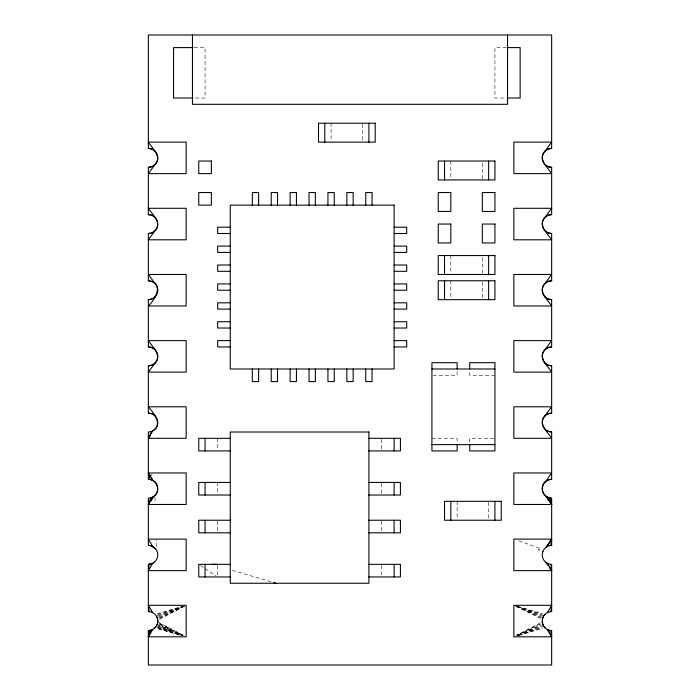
<?xml version="1.0" encoding="UTF-8"?>
<svg xmlns="http://www.w3.org/2000/svg" width="700" height="700" viewBox="0 0 700 700"><rect width="100%" height="100%" fill="white"/><g stroke="black" fill="none" stroke-linecap="round" stroke-linejoin="round"><path stroke-width="0.53" stroke-dasharray="3.5 2.62" d="M156.301 546.709L156.406 540.216M159.653 619.211L186.156 605.308M540.347 622.904L516.688 635.32L540.461 623.718M159.539 618.406L184.258 606.244M159.416 617.549L184.179 606.209M516.819 635.451L540.584 624.566M158.139 617.155L183.155 606.576M517.851 635.119L541.861 624.96M158.769 615.93L183.111 606.489M517.904 635.241L541.231 626.185M157.29 615.519L183.059 606.401M517.965 635.355L542.71 626.596M157.719 614.451L183.111 606.288M518.919 635.18L542.281 627.673M157.106 613.769L182.009 606.515M519.032 635.303L542.894 628.346M194.197 47.6L205.065 47.6L205.065 98.017L194.197 98.017M506.494 47.6L494.935 47.6L494.935 98.017L506.494 98.017M432.976 375.287L457.126 375.287L457.126 370.037M494.935 375.287L469.735 375.287L469.735 370.037M431.926 438.305L457.126 438.305L457.126 443.564M493.885 438.305L469.735 438.305L469.735 443.564M179.812 635.136L157.062 628.399L180.968 635.303M157.736 627.602L170.039 631.111L158.646 626.211M517.991 606.515L542.894 613.769M232.339 570.334L271.74 582.015M516.889 606.288L542.281 614.451M157.719 627.673L181.081 635.18M518.831 540.899L540.767 548.669L538.186 549.43L540.811 551.145M516.941 606.401L542.71 615.519M157.246 626.579L182.131 635.39M170.87 629.816L158.112 624.916L182.149 635.119M516.889 606.489L541.231 615.93M158.769 626.185L182.096 635.241M516.845 606.576L541.861 617.155M159.6 623.674L171.36 629.046M515.821 606.209L540.584 617.549M159.355 624.54L183.181 635.451M515.742 606.244L540.461 618.406M159.539 623.718L183.304 635.407M157.763 621.906L185.229 636.326M200.559 565.539L204.164 567.945M205.065 568.54L215.862 575.741M488.635 502.373L488.635 519.181M482.335 163.135L482.335 178.885M482.335 257.661L482.335 273.411M482.335 281.82L482.335 298.62M457.126 501.323L457.126 519.181M450.826 161.035L450.826 178.885M450.826 255.561L450.826 273.411M450.826 280.77L450.826 298.62M381.509 439.355L381.509 450.914M381.509 483.472L381.509 493.972M381.509 521.281L381.509 530.731M381.509 565.39L381.509 575.899M362.6 124.276L362.6 141.076M331.091 123.226L331.091 141.076M217.665 438.305L217.665 449.864M217.665 482.423L217.665 493.972M217.665 521.281L217.665 530.731M217.665 565.39L217.665 575.951M155.032 497.42L155.032 503.466M151.821 473.961L151.821 475.956"/><path stroke-width="1.05" d="M153.519 562.8A9.45 9.45 0 0 0 152.688 546.49L148.347 539.131L186.156 539.131L186.156 570.64L148.347 570.64L149.196 564.305A9.45 9.45 0 0 0 152.688 563.29L154.306 562.231M152.688 629.457L148.347 636.816L149.196 630.472A9.45 9.45 0 0 0 149.196 611.642L148.347 605.308L186.156 605.308L186.156 636.816L148.347 636.816L150.062 630.35M550.804 611.642L551.653 605.308L513.844 605.308L513.844 636.816L551.653 636.816L550.804 630.472A9.45 9.45 0 0 1 550.804 611.642L551.653 611.608L551.653 564.34M542.36 619.343L543.261 616.718M542.57 552.291L542.867 551.407M149.537 502.793L148.347 504.472L151.821 497.508C160.431 494.384 158.97 480.83 150.062 479.43L148.347 472.964L186.156 472.964L186.156 504.472L148.347 504.472L150.946 497.814M148.347 636.816L151.821 629.851M152.688 430.955L148.347 438.305L186.156 438.305L186.156 406.796L148.347 406.796C154.026 413.035 163.686 425.679 151.821 431.34L148.347 438.305L150.133 435.785M148.347 504.472L152.688 497.123M148.347 570.64L152.688 563.29L148.347 564.34L148.347 611.608L149.196 611.642M547.312 546.49L551.653 539.131L513.844 539.131L513.844 570.64L551.653 570.64L550.804 564.305A9.45 9.45 0 0 1 547.312 546.499L548.179 546.105A9.45 9.45 0 0 1 551.653 545.44L551.653 498.173A9.45 9.45 0 0 1 545.694 481.381L551.653 472.964L513.844 472.964L513.844 504.472L551.653 504.472L550.804 498.137L549.054 497.814L551.653 504.472L545.694 496.064M547.312 612.657L551.653 605.308M155.032 164.57C162.418 156.756 152.364 148.452 148.347 142.126L186.156 142.126L186.156 173.635L148.347 173.635L155.032 164.57L151.821 166.67L148.347 167.335L148.347 214.602A9.45 9.45 0 0 1 152.688 215.653M155.032 230.737C162.418 222.924 152.364 214.62 148.347 208.294L186.156 208.294L186.156 239.803L148.347 239.803L155.032 230.737L151.821 232.838L148.347 233.502L148.347 280.77C164.482 282.852 155.479 299.364 148.347 305.97L186.156 305.97L186.156 274.461L148.347 274.461L155.032 283.535M155.032 363.072C162.418 355.259 152.364 346.955 148.347 340.629L186.156 340.629L186.156 372.137L148.347 372.137L155.032 363.072L151.821 365.172L148.347 365.838L148.347 413.105A9.45 9.45 0 0 1 152.688 414.155M544.968 151.2C537.582 159.014 547.636 167.309 551.653 173.635L513.844 173.635L513.844 142.126L551.653 142.126L544.968 151.2L548.179 149.091L551.653 148.426L551.653 35L148.347 35L148.347 148.426L151.821 149.091L155.032 151.2M544.968 217.367C537.582 225.181 547.636 233.476 551.653 239.803L513.844 239.803L513.844 208.294L551.653 208.294L544.968 217.367L548.179 215.259L551.653 214.602L551.653 167.335L548.179 166.67L544.968 164.57M544.968 283.535C537.582 291.349 547.636 299.644 551.653 305.97L513.844 305.97L513.844 274.461L551.653 274.461L544.968 283.535L548.179 281.426L551.653 280.77L551.653 233.502L548.179 232.838L544.968 230.737M544.968 349.703C537.582 357.516 547.636 365.811 551.653 372.137L513.844 372.137L513.844 340.629L551.653 340.629L544.968 349.703L548.179 347.594L551.653 346.938L551.653 299.67A9.45 9.45 0 0 1 547.312 298.611M544.968 415.87C537.582 423.684 547.636 431.979 551.653 438.305L513.844 438.305L513.844 406.796L551.653 406.796L544.968 415.87L548.179 413.761L551.653 413.105L551.653 365.838A9.45 9.45 0 0 1 547.312 364.779M545.694 481.381C540.269 485.704 541.704 494.996 548.179 497.508L551.653 504.472L547.312 497.123M150.727 501.113L154.306 496.064M545.694 547.549L551.653 539.131L550.804 545.475L551.653 545.44M543.742 615.886L544.968 614.372M155.032 627.742C157.903 624.934 158.629 620.261 156.739 616.718M155.032 296.905L151.821 299.005L148.347 299.67L148.347 346.938A9.45 9.45 0 0 1 152.688 347.988M544.968 482.037L548.179 479.929L551.653 479.273L551.653 432.005A9.45 9.45 0 0 1 547.312 430.955M217.665 564.34L212.117 564.34M149.196 630.472L148.347 630.508L148.347 665L551.653 665L551.653 630.508L550.804 630.472M193.112 47.6L173.556 47.6L173.556 98.017L193.112 98.017M507.544 47.6L520.144 47.6L520.144 98.017L507.544 98.017M230.265 227.203L217.665 227.203L217.665 233.502L230.265 233.502M394.109 227.203L406.717 227.203L406.717 233.502L394.109 233.502M230.265 246.102L217.665 246.102L217.665 252.411L230.265 252.411M394.109 246.102L406.717 246.102L406.717 252.411L394.109 252.411M230.265 265.011L217.665 265.011L217.665 271.311L230.265 271.311M394.109 265.011L406.717 265.011L406.717 271.311L394.109 271.311M230.265 283.92L217.665 283.92L217.665 290.22L230.265 290.22M394.109 283.92L406.717 283.92L406.717 290.22L394.109 290.22M230.265 302.82L217.665 302.82L217.665 309.12L230.265 309.12M394.109 302.82L406.717 302.82L406.717 309.12L394.109 309.12M230.265 321.729L217.665 321.729L217.665 328.029L230.265 328.029M394.109 321.729L406.717 321.729L406.717 328.029L394.109 328.029M230.265 340.629L217.665 340.629L217.665 346.938L230.265 346.938M394.109 340.629L406.717 340.629L406.717 346.938L394.109 346.938M431.926 368.988L494.935 368.988M230.265 438.305L198.756 438.305L198.756 450.914L230.265 450.914M368.909 438.305L400.418 438.305L400.418 450.914L368.909 450.914M431.926 444.614L494.935 444.614M230.265 482.423L198.756 482.423L198.756 495.023L230.265 495.023M368.909 482.423L400.418 482.423L400.418 495.023L368.909 495.023M230.265 520.231L198.756 520.231L198.756 532.831L230.265 532.831M368.909 520.231L400.418 520.231L400.418 532.831L368.909 532.831M230.265 564.34L198.756 564.34L198.756 576.949L230.265 576.949M368.909 564.34L400.418 564.34L400.418 576.949L368.909 576.949M148.347 214.602L151.821 215.259L155.032 217.367M551.653 299.67L548.179 299.005L544.968 296.905M551.653 365.838L548.179 365.172L544.968 363.072M148.347 346.938L151.821 347.594L155.032 349.703M551.653 432.005L548.179 431.34L544.968 429.24M148.347 413.105L151.821 413.761L155.032 415.87M273.814 582.636L275.887 583.249M150.946 545.799L155.68 548.931M544.968 627.742L543.261 625.398L542.238 621.906M545.694 562.231L548.082 565.591M549.273 567.28L551.653 570.64L547.312 563.29M150.727 476.332L148.347 472.964L152.688 480.323M547.312 629.457L551.653 636.816L548.179 629.851M148.347 605.308L152.688 612.657M548.179 497.508L548.179 500.5M507.544 35L507.544 104.317L192.456 104.317L192.456 35M494.935 501.323L494.935 520.231M488.635 161.035L488.635 179.935M488.635 255.561L488.635 274.461M488.635 280.77L488.635 299.67M469.735 368.988L469.735 362.688L494.935 362.688L494.935 450.914L469.735 450.914L469.735 444.614M457.126 368.988L457.126 362.688L431.926 362.688L431.926 450.914L457.126 450.914L457.126 444.614M450.826 501.323L450.826 520.231M444.526 161.035L444.526 179.935M444.526 255.561L444.526 274.461M444.526 280.77L444.526 299.67M394.109 438.305L394.109 450.914M394.109 482.423L394.109 495.023M394.109 520.231L394.109 532.831M394.109 564.34L394.109 576.949M372.059 205.144L372.059 192.544L365.75 192.544L365.75 205.144M372.059 368.988L372.059 381.596L365.75 381.596L365.75 368.988M368.909 123.226L368.909 142.126M353.15 205.144L353.15 192.544L346.85 192.544L346.85 205.144M353.15 368.988L353.15 381.596L346.85 381.596L346.85 368.988M334.25 205.144L334.25 192.544L327.941 192.544L327.941 205.144M334.25 368.988L334.25 381.596L327.941 381.596L327.941 368.988M324.791 123.226L324.791 142.126M315.341 205.144L315.341 192.544L309.041 192.544L309.041 205.144M315.341 368.988L315.341 381.596L309.041 381.596L309.041 368.988M296.433 205.144L296.433 192.544L290.132 192.544L290.132 205.144M296.433 368.988L296.433 381.596L290.132 381.596L290.132 368.988M277.533 205.144L277.533 192.544L271.233 192.544L271.233 205.144M277.533 368.988L277.533 381.596L271.233 381.596L271.233 368.988M258.624 205.144L258.624 192.544L252.324 192.544L252.324 205.144M258.624 368.988L258.624 381.596L252.324 381.596L252.324 368.988M205.065 438.305L205.065 450.914M205.065 482.423L205.065 495.023M205.065 520.231L205.065 532.831M205.065 564.34L205.065 576.949M151.821 477.942L151.821 479.929M154.306 150.544A9.45 9.45 0 0 1 154.306 165.226M152.688 166.276A9.45 9.45 0 0 1 148.347 167.335M148.347 148.426A9.45 9.45 0 0 1 150.062 148.584M150.946 148.794A9.45 9.45 0 0 1 152.688 149.485M547.312 480.323A9.45 9.45 0 0 1 551.653 479.273M545.694 429.896A9.45 9.45 0 0 1 545.694 415.214M547.312 414.155A9.45 9.45 0 0 1 551.653 413.105M545.694 363.729A9.45 9.45 0 0 1 545.694 349.046M547.312 347.988A9.45 9.45 0 0 1 551.653 346.938M154.306 415.214A9.45 9.45 0 0 1 148.347 432.005L148.347 479.273A9.45 9.45 0 0 1 157.798 488.722A9.45 9.45 0 0 1 148.347 498.173L148.347 545.44A9.45 9.45 0 0 1 151.821 546.105M545.694 297.561A9.45 9.45 0 0 1 545.694 282.879M547.312 281.82A9.45 9.45 0 0 1 549.054 281.129M549.938 280.928A9.45 9.45 0 0 1 551.653 280.77M550.804 233.468A9.45 9.45 0 0 1 547.312 232.444M545.694 231.385A9.45 9.45 0 0 1 545.694 216.711M547.312 215.653A9.45 9.45 0 0 1 551.653 214.602M551.653 167.335A9.45 9.45 0 0 1 548.179 166.67M545.694 165.218A9.45 9.45 0 0 1 545.694 150.544M547.312 149.485A9.45 9.45 0 0 1 549.054 148.794M549.938 148.584A9.45 9.45 0 0 1 551.653 148.426M154.306 282.879A9.45 9.45 0 0 1 154.306 297.561M152.688 298.611A9.45 9.45 0 0 1 148.347 299.67M148.347 280.77A9.45 9.45 0 0 1 150.062 280.928M150.946 281.129A9.45 9.45 0 0 1 152.688 281.82M154.306 349.046A9.45 9.45 0 0 1 154.306 363.729M152.688 364.787A9.45 9.45 0 0 1 148.347 365.838M154.306 216.711A9.45 9.45 0 0 1 154.306 231.385M152.688 232.444A9.45 9.45 0 0 1 149.196 233.468M375.209 123.226L318.491 123.226L318.491 142.126L375.209 142.126L375.209 123.226M211.365 161.035L198.756 161.035L198.756 173.635L211.365 173.635L211.365 161.035M494.935 161.035L438.226 161.035L438.226 179.935L494.935 179.935L494.935 161.035M211.365 192.544L198.756 192.544L198.756 205.144L211.365 205.144L211.365 192.544M450.826 192.544L438.226 192.544L438.226 211.444L450.826 211.444L450.826 192.544M494.935 192.544L482.335 192.544L482.335 211.444L494.935 211.444L494.935 192.544M394.109 205.144L230.265 205.144L230.265 368.988L394.109 368.988L394.109 205.144M450.826 224.053L438.226 224.053L438.226 242.953L450.826 242.953L450.826 224.053M494.935 224.053L482.335 224.053L482.335 242.953L494.935 242.953L494.935 224.053M494.935 255.561L438.226 255.561L438.226 274.461L494.935 274.461L494.935 255.561M494.935 280.77L438.226 280.77L438.226 299.67L494.935 299.67L494.935 280.77M368.909 432.005L230.265 432.005L230.265 583.249L368.909 583.249L368.909 432.005M501.244 501.323L444.526 501.323L444.526 520.231L501.244 520.231L501.244 501.323"/></g></svg>
